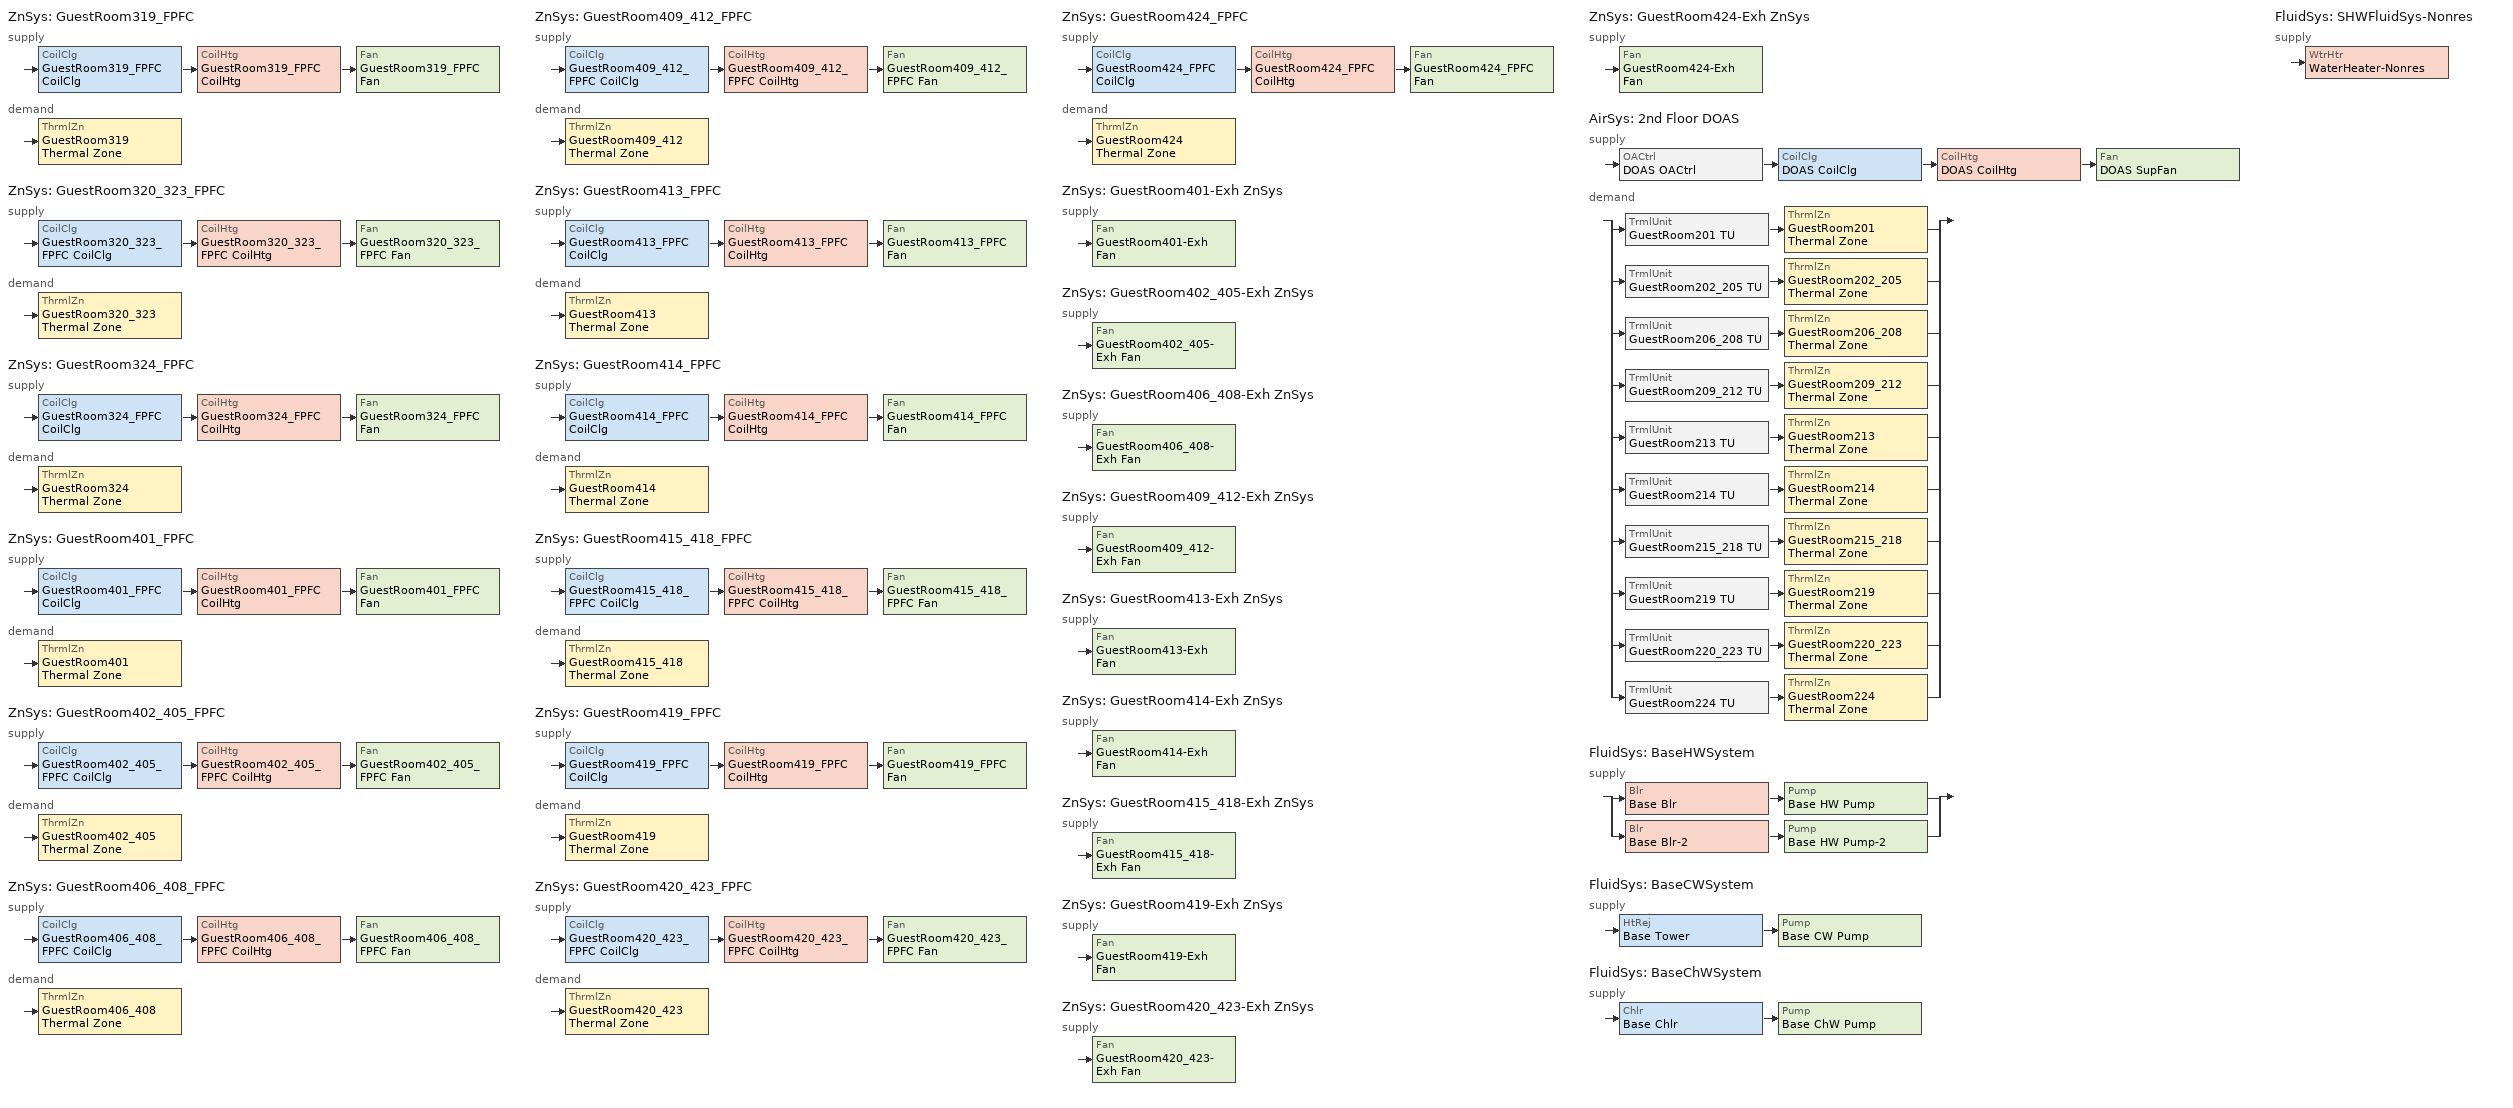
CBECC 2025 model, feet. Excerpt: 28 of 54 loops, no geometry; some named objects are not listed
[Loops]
ZnSys 'GuestRoom319_FPFC'
 supply: CoilClg 'GuestRoom319_FPFC CoilClg' > CoilHtg 'GuestRoom319_FPFC CoilHtg' > Fan 'GuestRoom319_FPFC Fan'
 demand: ThrmlZn 'GuestRoom319 Thermal Zone'
ZnSys 'GuestRoom320_323_FPFC'
 supply: CoilClg 'GuestRoom320_323_FPFC CoilClg' > CoilHtg 'GuestRoom320_323_FPFC CoilHtg' > Fan 'GuestRoom320_323_FPFC Fan'
 demand: ThrmlZn 'GuestRoom320_323 Thermal Zone'
ZnSys 'GuestRoom324_FPFC'
 supply: CoilClg 'GuestRoom324_FPFC CoilClg' > CoilHtg 'GuestRoom324_FPFC CoilHtg' > Fan 'GuestRoom324_FPFC Fan'
 demand: ThrmlZn 'GuestRoom324 Thermal Zone'
ZnSys 'GuestRoom401_FPFC'
 supply: CoilClg 'GuestRoom401_FPFC CoilClg' > CoilHtg 'GuestRoom401_FPFC CoilHtg' > Fan 'GuestRoom401_FPFC Fan'
 demand: ThrmlZn 'GuestRoom401 Thermal Zone'
ZnSys 'GuestRoom402_405_FPFC'
 supply: CoilClg 'GuestRoom402_405_FPFC CoilClg' > CoilHtg 'GuestRoom402_405_FPFC CoilHtg' > Fan 'GuestRoom402_405_FPFC Fan'
 demand: ThrmlZn 'GuestRoom402_405 Thermal Zone'
ZnSys 'GuestRoom406_408_FPFC'
 supply: CoilClg 'GuestRoom406_408_FPFC CoilClg' > CoilHtg 'GuestRoom406_408_FPFC CoilHtg' > Fan 'GuestRoom406_408_FPFC Fan'
 demand: ThrmlZn 'GuestRoom406_408 Thermal Zone'
ZnSys 'GuestRoom409_412_FPFC'
 supply: CoilClg 'GuestRoom409_412_FPFC CoilClg' > CoilHtg 'GuestRoom409_412_FPFC CoilHtg' > Fan 'GuestRoom409_412_FPFC Fan'
 demand: ThrmlZn 'GuestRoom409_412 Thermal Zone'
ZnSys 'GuestRoom413_FPFC'
 supply: CoilClg 'GuestRoom413_FPFC CoilClg' > CoilHtg 'GuestRoom413_FPFC CoilHtg' > Fan 'GuestRoom413_FPFC Fan'
 demand: ThrmlZn 'GuestRoom413 Thermal Zone'
ZnSys 'GuestRoom414_FPFC'
 supply: CoilClg 'GuestRoom414_FPFC CoilClg' > CoilHtg 'GuestRoom414_FPFC CoilHtg' > Fan 'GuestRoom414_FPFC Fan'
 demand: ThrmlZn 'GuestRoom414 Thermal Zone'
ZnSys 'GuestRoom415_418_FPFC'
 supply: CoilClg 'GuestRoom415_418_FPFC CoilClg' > CoilHtg 'GuestRoom415_418_FPFC CoilHtg' > Fan 'GuestRoom415_418_FPFC Fan'
 demand: ThrmlZn 'GuestRoom415_418 Thermal Zone'
ZnSys 'GuestRoom419_FPFC'
 supply: CoilClg 'GuestRoom419_FPFC CoilClg' > CoilHtg 'GuestRoom419_FPFC CoilHtg' > Fan 'GuestRoom419_FPFC Fan'
 demand: ThrmlZn 'GuestRoom419 Thermal Zone'
ZnSys 'GuestRoom420_423_FPFC'
 supply: CoilClg 'GuestRoom420_423_FPFC CoilClg' > CoilHtg 'GuestRoom420_423_FPFC CoilHtg' > Fan 'GuestRoom420_423_FPFC Fan'
 demand: ThrmlZn 'GuestRoom420_423 Thermal Zone'
ZnSys 'GuestRoom424_FPFC'
 supply: CoilClg 'GuestRoom424_FPFC CoilClg' > CoilHtg 'GuestRoom424_FPFC CoilHtg' > Fan 'GuestRoom424_FPFC Fan'
 demand: ThrmlZn 'GuestRoom424 Thermal Zone'
ZnSys 'GuestRoom401-Exh ZnSys'
 supply: Fan 'GuestRoom401-Exh Fan'
ZnSys 'GuestRoom402_405-Exh ZnSys'
 supply: Fan 'GuestRoom402_405-Exh Fan'
ZnSys 'GuestRoom406_408-Exh ZnSys'
 supply: Fan 'GuestRoom406_408-Exh Fan'
ZnSys 'GuestRoom409_412-Exh ZnSys'
 supply: Fan 'GuestRoom409_412-Exh Fan'
ZnSys 'GuestRoom413-Exh ZnSys'
 supply: Fan 'GuestRoom413-Exh Fan'
ZnSys 'GuestRoom414-Exh ZnSys'
 supply: Fan 'GuestRoom414-Exh Fan'
ZnSys 'GuestRoom415_418-Exh ZnSys'
 supply: Fan 'GuestRoom415_418-Exh Fan'
ZnSys 'GuestRoom419-Exh ZnSys'
 supply: Fan 'GuestRoom419-Exh Fan'
ZnSys 'GuestRoom420_423-Exh ZnSys'
 supply: Fan 'GuestRoom420_423-Exh Fan'
ZnSys 'GuestRoom424-Exh ZnSys'
 supply: Fan 'GuestRoom424-Exh Fan'
AirSys '2nd Floor DOAS'
 supply: OACtrl 'DOAS OACtrl' > CoilClg 'DOAS CoilClg' > CoilHtg 'DOAS CoilHtg' > Fan 'DOAS SupFan'
 demand: split
  | TrmlUnit 'GuestRoom201 TU' > ThrmlZn 'GuestRoom201 Thermal Zone'
  | TrmlUnit 'GuestRoom202_205 TU' > ThrmlZn 'GuestRoom202_205 Thermal Zone'
  | TrmlUnit 'GuestRoom206_208 TU' > ThrmlZn 'GuestRoom206_208 Thermal Zone'
  | TrmlUnit 'GuestRoom209_212 TU' > ThrmlZn 'GuestRoom209_212 Thermal Zone'
  | TrmlUnit 'GuestRoom213 TU' > ThrmlZn 'GuestRoom213 Thermal Zone'
  | TrmlUnit 'GuestRoom214 TU' > ThrmlZn 'GuestRoom214 Thermal Zone'
  | TrmlUnit 'GuestRoom215_218 TU' > ThrmlZn 'GuestRoom215_218 Thermal Zone'
  | TrmlUnit 'GuestRoom219 TU' > ThrmlZn 'GuestRoom219 Thermal Zone'
  | TrmlUnit 'GuestRoom220_223 TU' > ThrmlZn 'GuestRoom220_223 Thermal Zone'
  | TrmlUnit 'GuestRoom224 TU' > ThrmlZn 'GuestRoom224 Thermal Zone'
FluidSys 'BaseHWSystem'
 supply: split
  | Blr 'Base Blr' > Pump 'Base HW Pump'
  | Blr 'Base Blr-2' > Pump 'Base HW Pump-2'
FluidSys 'BaseCWSystem'
 supply: HtRej 'Base Tower' > Pump 'Base CW Pump'
FluidSys 'BaseChWSystem'
 supply: Chlr 'Base Chlr' > Pump 'Base ChW Pump'
FluidSys 'SHWFluidSys-Nonres'
 supply: WtrHtr 'WaterHeater-Nonres'
[ZnSys]
Name | Type | AvailSchRef | FanCtrl | Cnt
GuestRoom319_FPFC; GuestRoom324_FPFC; GuestRoom401_FPFC; GuestRoom413_FPFC; GuestRoom414_FPFC; GuestRoom419_FPFC; GuestRoom424_FPFC | FPFC | ResidentialLiving HVACAvail | Cycling
GuestRoom320_323_FPFC; GuestRoom402_405_FPFC; GuestRoom409_412_FPFC; GuestRoom415_418_FPFC; GuestRoom420_423_FPFC | FPFC | ResidentialLiving HVACAvail | Cycling | 4
GuestRoom406_408_FPFC | FPFC | ResidentialLiving HVACAvail | Cycling | 3
GuestRoom401-Exh ZnSys; GuestRoom413-Exh ZnSys; GuestRoom414-Exh ZnSys; GuestRoom419-Exh ZnSys; GuestRoom424-Exh ZnSys | Exhaust
GuestRoom402_405-Exh ZnSys; GuestRoom409_412-Exh ZnSys; GuestRoom415_418-Exh ZnSys; GuestRoom420_423-Exh ZnSys | Exhaust |  |  | 4
GuestRoom406_408-Exh ZnSys | Exhaust |  |  | 3
[CoilClg]
Name | Sys | Type | FluidSegInRef | FluidSegOutRef
GuestRoom319_FPFC CoilClg | GuestRoom319_FPFC | ChilledWater | BaseChWPrimSupSeg | BaseChWPrimRetSeg
GuestRoom320_323_FPFC CoilClg | GuestRoom320_323_FPFC | ChilledWater | BaseChWPrimSupSeg | BaseChWPrimRetSeg
GuestRoom324_FPFC CoilClg | GuestRoom324_FPFC | ChilledWater | BaseChWPrimSupSeg | BaseChWPrimRetSeg
GuestRoom401_FPFC CoilClg | GuestRoom401_FPFC | ChilledWater | BaseChWPrimSupSeg | BaseChWPrimRetSeg
GuestRoom402_405_FPFC CoilClg | GuestRoom402_405_FPFC | ChilledWater | BaseChWPrimSupSeg | BaseChWPrimRetSeg
GuestRoom406_408_FPFC CoilClg | GuestRoom406_408_FPFC | ChilledWater | BaseChWPrimSupSeg | BaseChWPrimRetSeg
GuestRoom409_412_FPFC CoilClg | GuestRoom409_412_FPFC | ChilledWater | BaseChWPrimSupSeg | BaseChWPrimRetSeg
GuestRoom413_FPFC CoilClg | GuestRoom413_FPFC | ChilledWater | BaseChWPrimSupSeg | BaseChWPrimRetSeg
GuestRoom414_FPFC CoilClg | GuestRoom414_FPFC | ChilledWater | BaseChWPrimSupSeg | BaseChWPrimRetSeg
GuestRoom415_418_FPFC CoilClg | GuestRoom415_418_FPFC | ChilledWater | BaseChWPrimSupSeg | BaseChWPrimRetSeg
GuestRoom419_FPFC CoilClg | GuestRoom419_FPFC | ChilledWater | BaseChWPrimSupSeg | BaseChWPrimRetSeg
GuestRoom420_423_FPFC CoilClg | GuestRoom420_423_FPFC | ChilledWater | BaseChWPrimSupSeg | BaseChWPrimRetSeg
GuestRoom424_FPFC CoilClg | GuestRoom424_FPFC | ChilledWater | BaseChWPrimSupSeg | BaseChWPrimRetSeg
DOAS CoilClg | 2nd Floor DOAS | DirectExpansion
[CoilHtg]
Name | Sys | Type | FluidSegInRef | FluidSegOutRef | FurnAFUE
GuestRoom319_FPFC CoilHtg | GuestRoom319_FPFC | HotWater | BaseHWPrimSupSeg | BaseHWPrimRetSeg
GuestRoom320_323_FPFC CoilHtg | GuestRoom320_323_FPFC | HotWater | BaseHWPrimSupSeg | BaseHWPrimRetSeg
GuestRoom324_FPFC CoilHtg | GuestRoom324_FPFC | HotWater | BaseHWPrimSupSeg | BaseHWPrimRetSeg
GuestRoom401_FPFC CoilHtg | GuestRoom401_FPFC | HotWater | BaseHWPrimSupSeg | BaseHWPrimRetSeg
GuestRoom402_405_FPFC CoilHtg | GuestRoom402_405_FPFC | HotWater | BaseHWPrimSupSeg | BaseHWPrimRetSeg
GuestRoom406_408_FPFC CoilHtg | GuestRoom406_408_FPFC | HotWater | BaseHWPrimSupSeg | BaseHWPrimRetSeg
GuestRoom409_412_FPFC CoilHtg | GuestRoom409_412_FPFC | HotWater | BaseHWPrimSupSeg | BaseHWPrimRetSeg
GuestRoom413_FPFC CoilHtg | GuestRoom413_FPFC | HotWater | BaseHWPrimSupSeg | BaseHWPrimRetSeg
GuestRoom414_FPFC CoilHtg | GuestRoom414_FPFC | HotWater | BaseHWPrimSupSeg | BaseHWPrimRetSeg
GuestRoom415_418_FPFC CoilHtg | GuestRoom415_418_FPFC | HotWater | BaseHWPrimSupSeg | BaseHWPrimRetSeg
GuestRoom419_FPFC CoilHtg | GuestRoom419_FPFC | HotWater | BaseHWPrimSupSeg | BaseHWPrimRetSeg
GuestRoom420_423_FPFC CoilHtg | GuestRoom420_423_FPFC | HotWater | BaseHWPrimSupSeg | BaseHWPrimRetSeg
GuestRoom424_FPFC CoilHtg | GuestRoom424_FPFC | HotWater | BaseHWPrimSupSeg | BaseHWPrimRetSeg
DOAS CoilHtg | 2nd Floor DOAS | Furnace |  |  | 0.81
[Fan]
Name | Sys | CtrlMthd | ModelingMthd
GuestRoom319_FPFC Fan | GuestRoom319_FPFC | ConstantVolume
GuestRoom320_323_FPFC Fan | GuestRoom320_323_FPFC | ConstantVolume
GuestRoom324_FPFC Fan | GuestRoom324_FPFC | ConstantVolume
GuestRoom401_FPFC Fan | GuestRoom401_FPFC | ConstantVolume
GuestRoom402_405_FPFC Fan | GuestRoom402_405_FPFC | ConstantVolume
GuestRoom406_408_FPFC Fan | GuestRoom406_408_FPFC | ConstantVolume
GuestRoom409_412_FPFC Fan | GuestRoom409_412_FPFC | ConstantVolume
GuestRoom413_FPFC Fan | GuestRoom413_FPFC | ConstantVolume
GuestRoom414_FPFC Fan | GuestRoom414_FPFC | ConstantVolume
GuestRoom415_418_FPFC Fan | GuestRoom415_418_FPFC | ConstantVolume
GuestRoom419_FPFC Fan | GuestRoom419_FPFC | ConstantVolume
GuestRoom420_423_FPFC Fan | GuestRoom420_423_FPFC | ConstantVolume
GuestRoom424_FPFC Fan | GuestRoom424_FPFC | ConstantVolume
GuestRoom401-Exh Fan | GuestRoom401-Exh ZnSys |  | PowerPerUnitFlow
GuestRoom402_405-Exh Fan | GuestRoom402_405-Exh ZnSys |  | PowerPerUnitFlow
GuestRoom406_408-Exh Fan | GuestRoom406_408-Exh ZnSys |  | PowerPerUnitFlow
GuestRoom409_412-Exh Fan | GuestRoom409_412-Exh ZnSys |  | PowerPerUnitFlow
GuestRoom413-Exh Fan | GuestRoom413-Exh ZnSys |  | PowerPerUnitFlow
GuestRoom414-Exh Fan | GuestRoom414-Exh ZnSys |  | PowerPerUnitFlow
GuestRoom415_418-Exh Fan | GuestRoom415_418-Exh ZnSys |  | PowerPerUnitFlow
GuestRoom419-Exh Fan | GuestRoom419-Exh ZnSys |  | PowerPerUnitFlow
GuestRoom420_423-Exh Fan | GuestRoom420_423-Exh ZnSys |  | PowerPerUnitFlow
GuestRoom424-Exh Fan | GuestRoom424-Exh ZnSys |  | PowerPerUnitFlow
DOAS SupFan | 2nd Floor DOAS
[AirSys]
2nd Floor DOAS: Type=DOASCV; AirFlowPerSqFt=0.1; ClgDsgnSupAirTemp=72; HtgDsgnSupAirTemp=62; ClgCtrl=FixedDualSetpoint
[AirSeg] Sys=2nd Floor DOAS
Name | Type
DOAS SupAirSeg | Supply
DOAS Return AirSeg | Return
[OACtrl]
DOAS OACtrl: Sys=2nd Floor DOAS
[TrmlUnit] Sys=2nd Floor DOAS; Type=Uncontrolled
Name | ZnServedRef | PriAirFlowMax
GuestRoom201 TU | GuestRoom201 Thermal Zone | 30
GuestRoom202_205 TU | GuestRoom202_205 Thermal Zone | 120
GuestRoom206_208 TU | GuestRoom206_208 Thermal Zone | 90
GuestRoom209_212 TU | GuestRoom209_212 Thermal Zone | 120
GuestRoom213 TU | GuestRoom213 Thermal Zone | 30
GuestRoom214 TU | GuestRoom214 Thermal Zone | 30
GuestRoom215_218 TU | GuestRoom215_218 Thermal Zone | 120
GuestRoom219 TU | GuestRoom219 Thermal Zone | 30
GuestRoom220_223 TU | GuestRoom220_223 Thermal Zone | 120
GuestRoom224 TU | GuestRoom224 Thermal Zone | 30
[FluidSys]
Name | Type | DsgnSupWtrTemp | CtrlType
BaseHWSystem | HotWater | 160
BaseCWSystem | CondenserWater
BaseChWSystem | ChilledWater |  | DDC
SHWFluidSys-Nonres | ServiceHotWater
[FluidSeg]
Name | Sys | Type | Src
BaseHWPrimSupSeg | BaseHWSystem | PrimarySupply
BaseHWPrimRetSeg | BaseHWSystem | PrimaryReturn
BaseCWPrimSupSeg | BaseCWSystem | PrimarySupply
BaseCWPrimRetSeg | BaseCWSystem | PrimaryReturn
BaseChWPrimSupSeg | BaseChWSystem | PrimarySupply
BaseChWPrimRetSeg | BaseChWSystem | PrimaryReturn
SHWSupply-Nonres | SHWFluidSys-Nonres | PrimarySupply
SHWMakeup-Nonres | SHWFluidSys-Nonres | MakeupFluid | MunicipalWater
[Blr] Sys=BaseHWSystem; Type=HotWater; FuelSrc=Gas; DraftType=Condensing; FluidSegInRef=BaseHWPrimRetSeg; FluidSegOutRef=BaseHWPrimSupSeg; CapRtd=363000; ThrmlEff=0.84
Base Blr; Base Blr-2
[Pump]
Name | Sys | SpdCtrl
Base HW Pump; Base HW Pump-2 | BaseHWSystem | ConstantSpeed
Base CW Pump | BaseCWSystem | ConstantSpeed
Base ChW Pump | BaseChWSystem | VariableSpeed
[HtRej]
Base Tower: Sys=BaseCWSystem; Type=OpenTower; FanType=Axial; ModCtrl=VariableSpeedDrive; FluidSegInRef=BaseCWPrimRetSeg; FluidSegOutRef=BaseCWPrimSupSeg
[Chlr]
Base Chlr: Sys=BaseChWSystem; Type=Screw; FuelSrc=Electric; CndsrType=Fluid; CndsrFluidSegInRef=BaseCWPrimSupSeg; CndsrFluidSegOutRef=BaseCWPrimRetSeg; EvapFluidSegInRef=BaseChWPrimRetSeg; EvapFluidSegOutRef=BaseChWPrimSupSeg; EvapHasBypass=1; CapRtd=348000; KwPerTon=0.78; IPLVKwPerTon=0.5
[WtrHtr]
WaterHeater-Nonres: Sys=SHWFluidSys-Nonres; FluidSegOutRef=SHWSupply-Nonres; FluidSegMakeupRef=SHWMakeup-Nonres
[SchDay] Hr=( 1, 1, 1, 1, 1, 1, 1, 1, 1, 1, 1, 1, 1, 1, 1, 1, 1, 1, 1, 1, 1, 1, 1, 1 )
Name | Type
OnDay | Fraction
ResidentialLivingHVACAvailSun; ResidentialLivingHVACAvailWD; ResidentialLivingHVACAvailSat | OnOff
[Sch]
ResidentialLiving HVACAvail: Type=OnOff; EndMonth[1]=12; EndDay[1]=31; SchWeekRef[1]=ResidentialLivingHVACAvailWk
[SchWeek]
ResidentialLivingHVACAvailWk: Type=OnOff; SchDaySunRef=ResidentialLivingHVACAvailSun; SchDayMonRef=ResidentialLivingHVACAvailWD; SchDayTueRef=ResidentialLivingHVACAvailWD; SchDayWedRef=ResidentialLivingHVACAvailWD; SchDayThuRef=ResidentialLivingHVACAvailWD; SchDayFriRef=ResidentialLivingHVACAvailWD; SchDaySatRef=ResidentialLivingHVACAvailSat; SchDayHolRef=ResidentialLivingHVACAvailSun; SchDayClgDDRef=OnDay; SchDayHtgDDRef=OnDay
